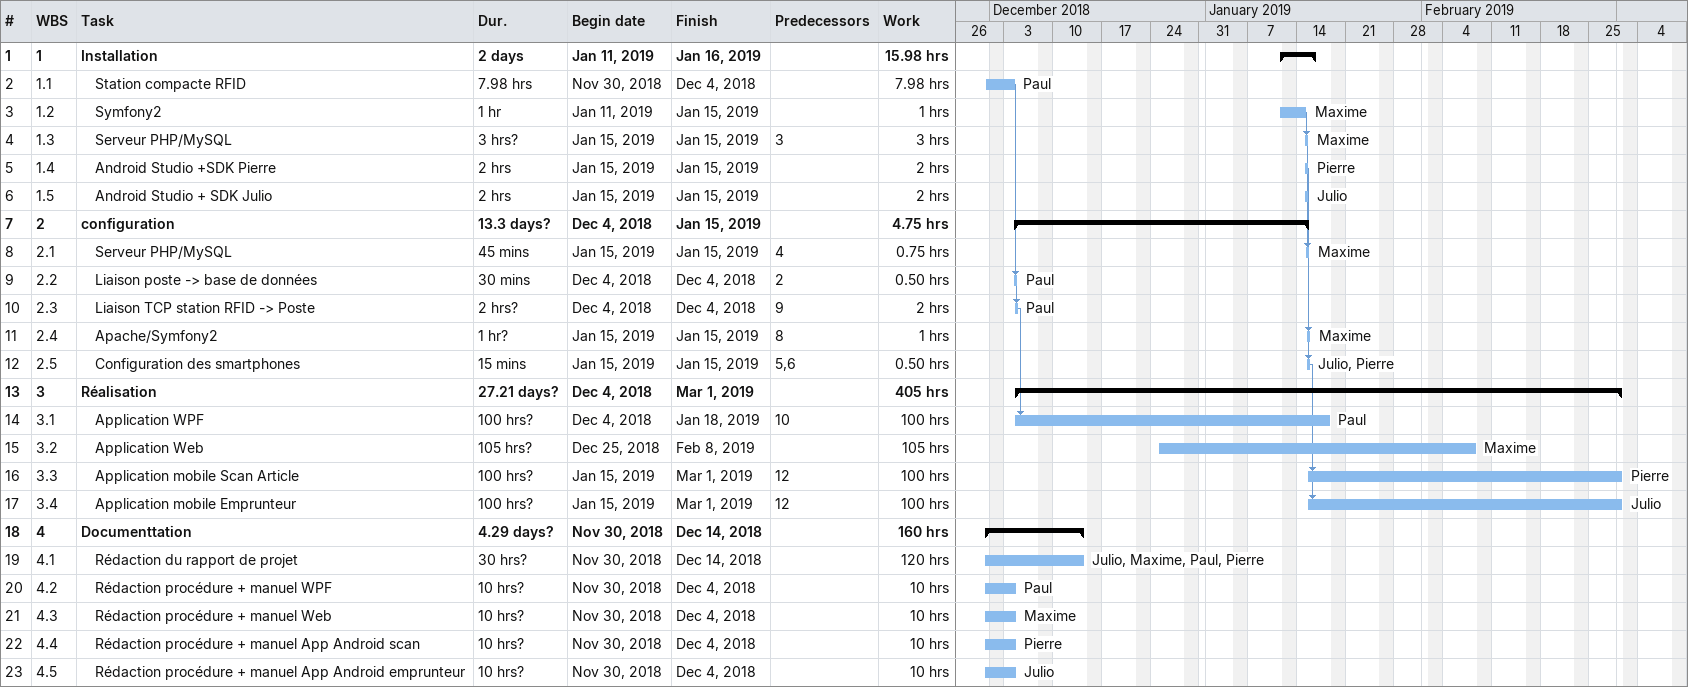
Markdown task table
| ID | WBS | Task | Duration | Start | Finish | Predecessors | Resources | Work (h) |
|---|---|---|---|---|---|---|---|---|
| 1 | 1 | **Installation** | 2d | 2019-01-11 | 2019-01-16 |  |  | 15.98 |
| 2 | 1.1 | Station compacte RFID | 7.98h | 2018-11-30 | 2018-12-04 |  | Paul | 7.98 |
| 3 | 1.2 | Symfony2 | 1h | 2019-01-11 | 2019-01-15 |  | Maxime | 1 |
| 4 | 1.3 | Serveur PHP/MySQL | 3h? | 2019-01-15 | 2019-01-15 | 3 | Maxime | 3 |
| 5 | 1.4 | Android Studio +SDK Pierre | 2h | 2019-01-15 | 2019-01-15 |  | Pierre | 2 |
| 6 | 1.5 | Android Studio + SDK Julio | 2h | 2019-01-15 | 2019-01-15 |  | Julio | 2 |
| 7 | 2 | **configuration** | 13.3d? | 2018-12-04 | 2019-01-15 |  |  | 4.75 |
| 8 | 2.1 | Serveur PHP/MySQL | 45min | 2019-01-15 | 2019-01-15 | 4 | Maxime | 0.75 |
| 9 | 2.2 | Liaison poste -> base de données | 30min | 2018-12-04 | 2018-12-04 | 2 | Paul | 0.50 |
| 10 | 2.3 | Liaison TCP station RFID -> Poste | 2h? | 2018-12-04 | 2018-12-04 | 9 | Paul | 2 |
| 11 | 2.4 | Apache/Symfony2 | 1h? | 2019-01-15 | 2019-01-15 | 8 | Maxime | 1 |
| 12 | 2.5 | Configuration des smartphones | 15min | 2019-01-15 | 2019-01-15 | 5, 6 | Julio, Pierre | 0.50 |
| 13 | 3 | **Réalisation** | 27.21d? | 2018-12-04 | 2019-03-01 |  |  | 405 |
| 14 | 3.1 | Application WPF | 100h? | 2018-12-04 | 2019-01-18 | 10 | Paul | 100 |
| 15 | 3.2 | Application Web | 105h? | 2018-12-25 | 2019-02-08 |  | Maxime | 105 |
| 16 | 3.3 | Application mobile Scan Article | 100h? | 2019-01-15 | 2019-03-01 | 12 | Pierre | 100 |
| 17 | 3.4 | Application mobile Emprunteur | 100h? | 2019-01-15 | 2019-03-01 | 12 | Julio | 100 |
| 18 | 4 | **Documenttation** | 4.29d? | 2018-11-30 | 2018-12-14 |  |  | 160 |
| 19 | 4.1 | Rédaction du rapport de projet | 30h? | 2018-11-30 | 2018-12-14 |  | Julio, Maxime, Paul, Pierre | 120 |
| 20 | 4.2 | Rédaction procédure + manuel WPF | 10h? | 2018-11-30 | 2018-12-04 |  | Paul | 10 |
| 21 | 4.3 | Rédaction procédure + manuel Web | 10h? | 2018-11-30 | 2018-12-04 |  | Maxime | 10 |
| 22 | 4.4 | Rédaction procédure + manuel App Android scan | 10h? | 2018-11-30 | 2018-12-04 |  | Pierre | 10 |
| 23 | 4.5 | Rédaction procédure + manuel App Android emprunteur | 10h? | 2018-11-30 | 2018-12-04 |  | Julio | 10 |
